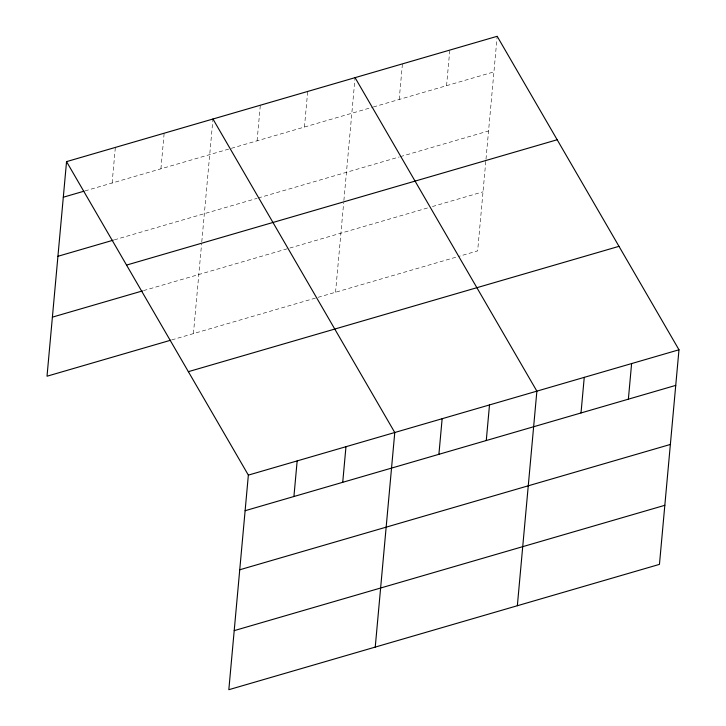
<?xml version="1.0" encoding="UTF-8"?>
<svg xmlns="http://www.w3.org/2000/svg" width="726" height="726" viewBox="0 0 726 726"><rect width="100%" height="100%" fill="white"/><g stroke="black" fill="none" stroke-linecap="round" stroke-linejoin="round"><path stroke-width="0.54" stroke-dasharray="3.63 2.72" d="M112.113 183.016L115.352 147.423M160.918 168.813L164.158 133.221M193.425 333.597L201.574 244.108M201.783 241.849L212.954 119.019M257.086 140.826L260.325 105.225M304.457 127.041L307.697 91.44M335.539 292.242L343.679 202.745M343.888 200.494L355.068 77.655M399.191 99.471L402.431 63.87M446.563 85.677L449.802 50.085M485.785 161.39L477.644 250.887L458.26 256.523M485.993 159.139L497.174 36.3M84.996 190.911L372.284 107.303M373.355 106.985L493.934 71.892M114.327 239.87L257.095 198.325M258.175 198.007L399.2 156.97M400.28 156.653L488.553 130.961M143.494 290.627L428.113 207.799M432.415 206.547L483.017 191.818M171.735 339.913L457.189 256.841"/><path stroke-width="1.09" d="M66.547 161.626L248.356 475.113L228.826 689.7L659.453 564.374L678.982 349.787L497.174 36.3L66.547 161.626L47.018 376.213L170.655 340.231M293.921 496.511L297.161 460.91M342.726 482.3L345.966 446.708M375.242 647.093L394.772 432.505L212.954 119.019M438.903 454.313L442.143 418.72M486.266 440.528L489.505 404.936M517.348 605.729L536.877 391.151L355.068 77.655M581.009 412.958L584.248 377.366M628.371 399.173L631.611 363.572M63.307 197.218L83.917 191.219M57.935 256.287L113.238 240.188M126.542 265.081L557.169 139.755M52.39 317.144L142.405 290.945M188.361 371.667L618.988 246.341M248.356 475.113L678.982 349.787M245.116 510.714L675.743 385.388M239.743 569.774L670.37 444.448M234.208 630.631L664.835 505.305"/></g></svg>
